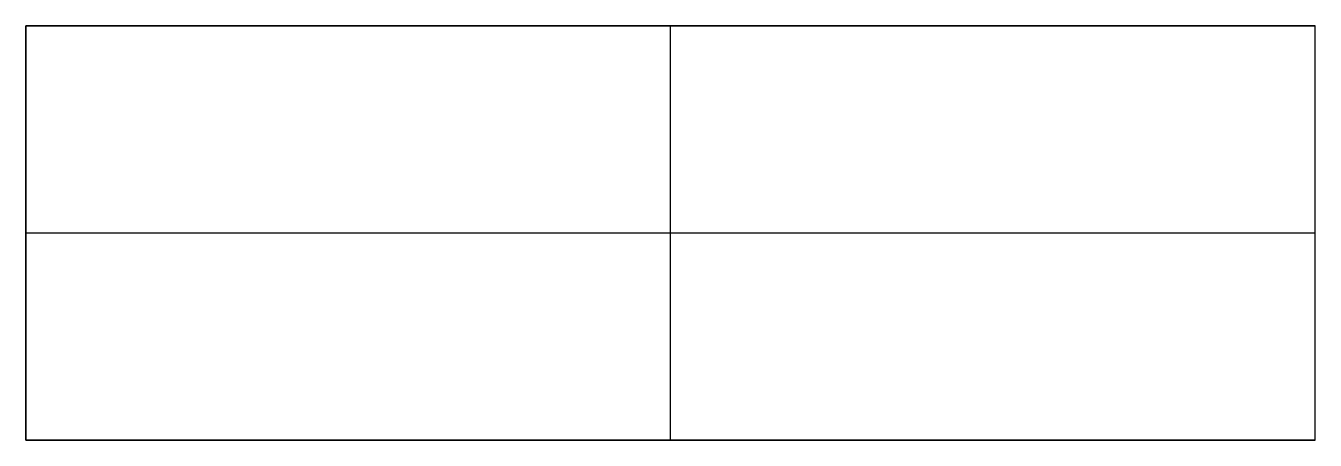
# Model space of a CAD drawing. Extents: x 0 to 221, y -71 to 0.
import ezdxf

# ---------------------------------------------------------------- set-up
doc = ezdxf.new("R2010")
doc.units = 0
doc.layers.get('0').update_dxf_attribs({"linetype": 'CONTINUOUS'})

msp = doc.modelspace()

# ---------------------------------------------------------------- linework, layer by layer
at = {"linetype": 'CONTINUOUS'}
for p, q in [((0, -71), (0, 0)), ((0, 0), (221, 0)), ((221, 0), (0, 0)), ((0, 0), (0, -71)), ((110.5, -71), (110.5, 0)), ((221, -71), (221, 0)), ((221, -71), (221, 0)), ((221, -35.5), (0, -35.5)), ((221, -71), (0, -71)), ((0, -71), (221, -71))]:
    msp.add_line(p, q, dxfattribs=at)

doc.saveas('drawing.dxf')
